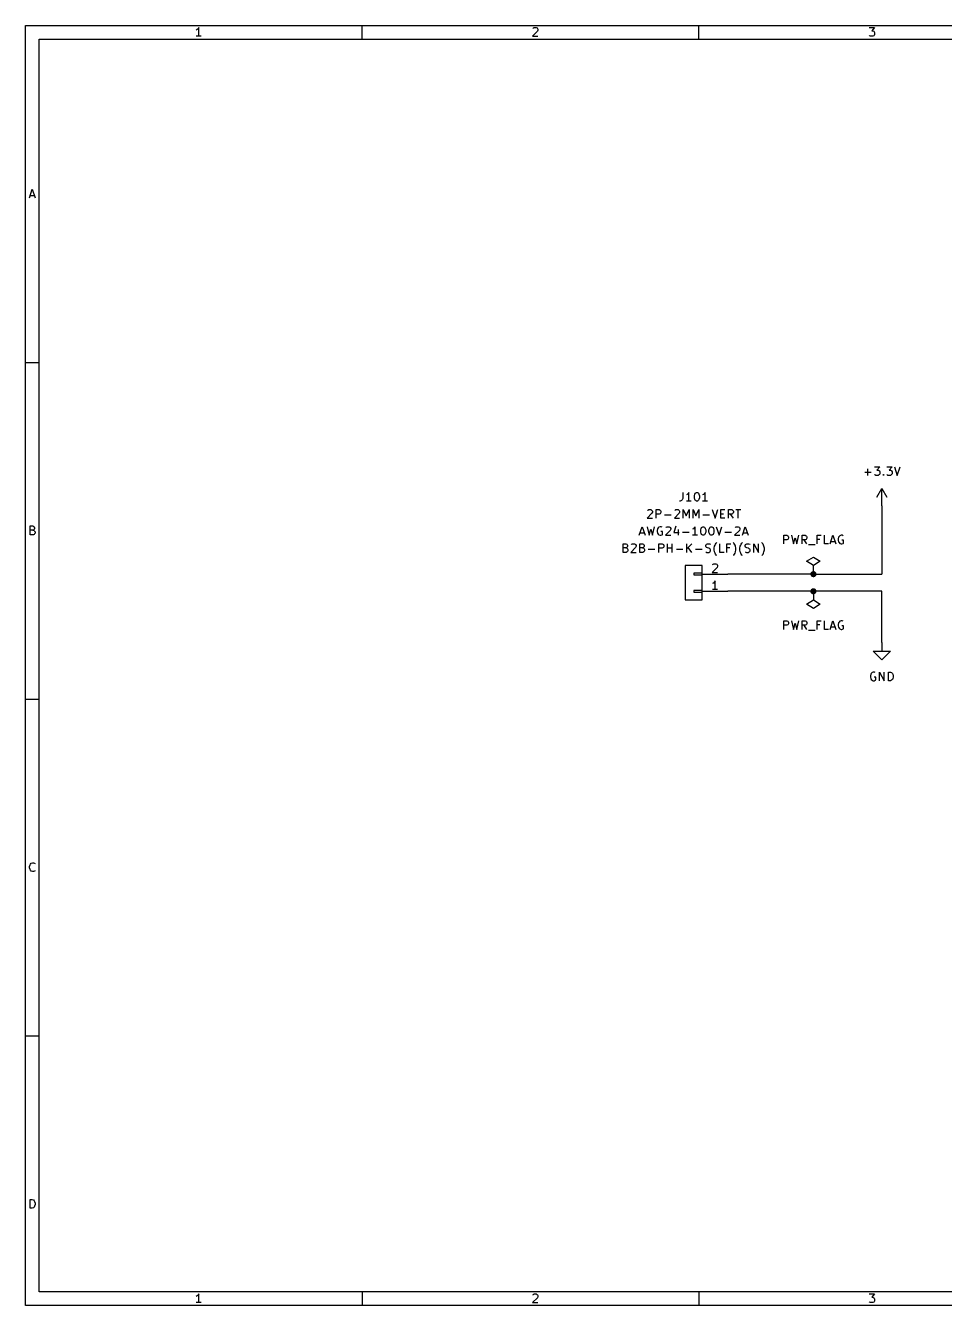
# Model space of a CAD drawing. Extents: x 0.4 to 11.3, y -7.9 to -0.4.
# Drawn here: x 0.39 to 5.77, y -7.87 to -0.39 of the extents above; entities that cross this region are included whole.
import ezdxf

# ---------------------------------------------------------------- set-up
doc = ezdxf.new("R2010")
doc.units = 0
doc.header["$MEASUREMENT"] = 0
for name, color, linetype in [('CYAN2', 4, 'CONTINUOUS'), ('GREEN3', 91, 'CONTINUOUS'), ('LYELLOW', 51, 'CONTINUOUS'), ('MAGENTA2', 6, 'CONTINUOUS'), ('RED2', 1, 'CONTINUOUS'), ('RED3', 11, 'CONTINUOUS')]:
    doc.layers.add(name, color=color, linetype=linetype)

msp = doc.modelspace()

# ---------------------------------------------------------------- linework, layer by layer
at = {"layer": 'CYAN2', "linetype": 'CONTINUOUS'}
for p, q in [((5.319, -3.0228), (5.319, -2.9847)), ((5.3571, -2.9728), (5.3881, -2.9728)), ((5.3881, -2.9728), (5.3714, -2.9919)), ((5.3714, -2.9919), (5.3786, -2.9919)), ((5.3786, -2.9919), (5.3833, -2.9942)), ((5.4286, -2.9728), (5.4595, -2.9728)), ((5.4595, -2.9728), (5.4429, -2.9919)), ((5.4429, -2.9919), (5.45, -2.9919)), ((5.45, -2.9919), (5.4548, -2.9942)), ((5.4738, -2.9728), (5.4905, -3.0228)), ((5.4905, -3.0228), (5.5071, -2.9728)), ((5.3, -3.0038), (5.3381, -3.0038)), ((5.3595, -3.0204), (5.3571, -3.018)), ((5.3643, -3.0228), (5.3595, -3.0204)), ((5.3786, -3.0228), (5.3643, -3.0228)), ((5.3833, -3.0204), (5.3786, -3.0228)), ((5.3833, -2.9942), (5.3857, -2.9966)), ((5.3857, -3.018), (5.3833, -3.0204)), ((5.3857, -2.9966), (5.3881, -3.0014)), ((5.3881, -3.0133), (5.3857, -3.018)), ((5.3881, -3.0014), (5.3881, -3.0133)), ((5.4071, -3.0204), (5.4095, -3.018)), ((5.4095, -3.0228), (5.4071, -3.0204)), ((5.4095, -3.018), (5.4119, -3.0204)), ((5.4095, -3.018), (5.4095, -3.0228)), ((5.4119, -3.0204), (5.4095, -3.0228)), ((5.431, -3.0204), (5.4286, -3.018)), ((5.4357, -3.0228), (5.431, -3.0204)), ((5.45, -3.0228), (5.4357, -3.0228)), ((5.4548, -3.0204), (5.45, -3.0228)), ((5.4548, -2.9942), (5.4571, -2.9966)), ((5.4571, -3.018), (5.4548, -3.0204)), ((5.4571, -2.9966), (5.4595, -3.0014)), ((5.4595, -3.0133), (5.4571, -3.018)), ((5.4595, -3.0014), (5.4595, -3.0133)), ((4.2357, -3.1228), (4.2357, -3.1585)), ((4.2619, -3.1347), (4.2571, -3.1371)), ((4.2667, -3.1299), (4.2619, -3.1347)), ((4.2714, -3.1228), (4.2667, -3.1299)), ((4.2714, -3.1728), (4.2714, -3.1228)), ((4.3048, -3.1419), (4.3071, -3.1323)), ((4.3048, -3.1538), (4.3048, -3.1419)), ((4.3071, -3.1323), (4.3095, -3.1276)), ((4.3095, -3.1276), (4.3119, -3.1252)), ((4.3119, -3.1252), (4.3167, -3.1228)), ((4.3167, -3.1228), (4.3214, -3.1228)), ((4.3214, -3.1228), (4.3262, -3.1252)), ((4.3262, -3.1252), (4.3286, -3.1276)), ((4.3286, -3.1276), (4.3309, -3.1323)), ((4.3309, -3.1323), (4.3333, -3.1419)), ((4.3333, -3.1419), (4.3333, -3.1538)), ((4.3571, -3.1347), (4.3524, -3.1371)), ((4.3619, -3.1299), (4.3571, -3.1347)), ((4.3667, -3.1228), (4.3619, -3.1299)), ((4.3667, -3.1728), (4.3667, -3.1228)), ((4.2214, -3.1728), (4.2167, -3.1728)), ((4.2286, -3.1704), (4.2214, -3.1728)), ((4.2333, -3.1657), (4.2286, -3.1704)), ((4.2357, -3.1585), (4.2333, -3.1657)), ((4.2857, -3.1728), (4.2571, -3.1728)), ((4.3071, -3.1633), (4.3048, -3.1538)), ((4.3095, -3.168), (4.3071, -3.1633)), ((4.3119, -3.1704), (4.3095, -3.168)), ((4.3167, -3.1728), (4.3119, -3.1704)), ((4.3214, -3.1728), (4.3167, -3.1728)), ((4.3262, -3.1704), (4.3214, -3.1728)), ((4.3286, -3.168), (4.3262, -3.1704)), ((4.3309, -3.1633), (4.3286, -3.168)), ((4.3333, -3.1538), (4.3309, -3.1633)), ((4.3809, -3.1728), (4.3524, -3.1728)), ((4.056, -3.2442), (4.0274, -3.2728)), ((4.0274, -3.2728), (4.0583, -3.2728)), ((4.0298, -3.2276), (4.0321, -3.2252)), ((4.0321, -3.2252), (4.0369, -3.2228)), ((4.0369, -3.2228), (4.0488, -3.2228)), ((4.0488, -3.2228), (4.0536, -3.2252)), ((4.0536, -3.2252), (4.056, -3.2276)), ((4.056, -3.2276), (4.0583, -3.2323)), ((4.0583, -3.2371), (4.056, -3.2442)), ((4.0583, -3.2323), (4.0583, -3.2371)), ((4.0798, -3.2728), (4.0798, -3.2228)), ((4.0798, -3.2228), (4.0988, -3.2228)), ((4.0988, -3.249), (4.0798, -3.249)), ((4.0988, -3.2228), (4.1036, -3.2252)), ((4.1036, -3.2466), (4.0988, -3.249)), ((4.1036, -3.2252), (4.106, -3.2276)), ((4.106, -3.2442), (4.1036, -3.2466)), ((4.106, -3.2276), (4.1083, -3.2323)), ((4.1083, -3.2395), (4.106, -3.2442)), ((4.1083, -3.2323), (4.1083, -3.2395)), ((4.1298, -3.2538), (4.1679, -3.2538)), ((4.2155, -3.2442), (4.1869, -3.2728)), ((4.1869, -3.2728), (4.2179, -3.2728)), ((4.1893, -3.2276), (4.1917, -3.2252)), ((4.1917, -3.2252), (4.1964, -3.2228)), ((4.1964, -3.2228), (4.2083, -3.2228)), ((4.2083, -3.2228), (4.2131, -3.2252)), ((4.2131, -3.2252), (4.2155, -3.2276)), ((4.2155, -3.2276), (4.2179, -3.2323)), ((4.2179, -3.2371), (4.2155, -3.2442)), ((4.2179, -3.2323), (4.2179, -3.2371)), ((4.2393, -3.2728), (4.2393, -3.2228)), ((4.2393, -3.2228), (4.256, -3.2585)), ((4.256, -3.2585), (4.2726, -3.2228)), ((4.2726, -3.2228), (4.2726, -3.2728)), ((4.2964, -3.2728), (4.2964, -3.2228)), ((4.2964, -3.2228), (4.3131, -3.2585)), ((4.3131, -3.2585), (4.3298, -3.2228)), ((4.3298, -3.2228), (4.3298, -3.2728)), ((4.3536, -3.2538), (4.3917, -3.2538)), ((4.4083, -3.2228), (4.425, -3.2728)), ((4.425, -3.2728), (4.4417, -3.2228)), ((4.4583, -3.2728), (4.4583, -3.2228)), ((4.4583, -3.2228), (4.4821, -3.2228)), ((4.4583, -3.2466), (4.475, -3.2466)), ((4.4821, -3.2728), (4.4583, -3.2728)), ((4.5036, -3.2728), (4.5036, -3.2228)), ((4.5036, -3.2228), (4.5226, -3.2228)), ((4.5226, -3.249), (4.5036, -3.249)), ((4.5321, -3.2728), (4.5155, -3.249)), ((4.5226, -3.2228), (4.5274, -3.2252)), ((4.5274, -3.2466), (4.5226, -3.249)), ((4.5274, -3.2252), (4.5298, -3.2276)), ((4.5298, -3.2442), (4.5274, -3.2466)), ((4.5298, -3.2276), (4.5321, -3.2323)), ((4.5321, -3.2395), (4.5298, -3.2442)), ((4.5321, -3.2323), (4.5321, -3.2395)), ((4.5464, -3.2228), (4.575, -3.2228)), ((4.5607, -3.2728), (4.5607, -3.2228)), ((4.8262, -3.4228), (4.8262, -3.3728)), ((4.8262, -3.3728), (4.8452, -3.3728)), ((4.8452, -3.399), (4.8262, -3.399)), ((4.8452, -3.3728), (4.85, -3.3752)), ((4.85, -3.3966), (4.8452, -3.399)), ((4.85, -3.3752), (4.8524, -3.3776)), ((4.8524, -3.3942), (4.85, -3.3966)), ((4.8524, -3.3776), (4.8548, -3.3823)), ((4.8548, -3.3895), (4.8524, -3.3942)), ((4.8548, -3.3823), (4.8548, -3.3895)), ((4.8714, -3.3728), (4.8833, -3.4228)), ((4.8833, -3.4228), (4.8929, -3.3871)), ((4.8929, -3.3871), (4.9024, -3.4228)), ((4.9024, -3.4228), (4.9143, -3.3728)), ((4.9333, -3.4228), (4.9333, -3.3728)), ((4.9333, -3.3728), (4.9524, -3.3728)), ((4.9524, -3.399), (4.9333, -3.399)), ((4.9619, -3.4228), (4.9452, -3.399)), ((4.9524, -3.3728), (4.9571, -3.3752)), ((4.9571, -3.3966), (4.9524, -3.399)), ((4.9571, -3.3752), (4.9595, -3.3776)), ((4.9595, -3.3942), (4.9571, -3.3966)), ((4.9595, -3.3776), (4.9619, -3.3823)), ((4.9619, -3.3895), (4.9595, -3.3942)), ((4.9619, -3.3823), (4.9619, -3.3895)), ((4.9714, -3.4276), (5.0095, -3.4276)), ((5.0214, -3.4228), (5.0214, -3.3728)), ((5.0214, -3.3728), (5.0452, -3.3728)), ((5.0381, -3.3966), (5.0214, -3.3966)), ((5.0643, -3.4228), (5.0643, -3.3728)), ((5.0881, -3.4228), (5.0643, -3.4228)), ((5.0976, -3.4228), (5.1143, -3.3728)), ((5.1024, -3.4085), (5.1262, -3.4085)), ((5.1143, -3.3728), (5.131, -3.4228)), ((5.1476, -3.3847), (5.1452, -3.3942)), ((5.1452, -3.3942), (5.1452, -3.4014)), ((5.1452, -3.4014), (5.1476, -3.4109)), ((5.15, -3.3799), (5.1476, -3.3847)), ((5.1476, -3.4109), (5.15, -3.4157)), ((5.1548, -3.3752), (5.15, -3.3799)), ((5.15, -3.4157), (5.1548, -3.4204)), ((5.1619, -3.3728), (5.1548, -3.3752)), ((5.1548, -3.4204), (5.1619, -3.4228)), ((5.169, -3.3728), (5.1619, -3.3728)), ((5.1619, -3.4228), (5.1667, -3.4228)), ((5.1762, -3.4014), (5.1667, -3.4014)), ((5.1667, -3.4228), (5.1738, -3.4204)), ((5.1738, -3.3752), (5.169, -3.3728)), ((5.1738, -3.4204), (5.1762, -3.418)), ((5.1762, -3.418), (5.1762, -3.4014)), ((4.8262, -3.9228), (4.8262, -3.8728)), ((4.8262, -3.8728), (4.8452, -3.8728)), ((4.8452, -3.8728), (4.85, -3.8752)), ((4.85, -3.8752), (4.8524, -3.8776)), ((4.8524, -3.8776), (4.8548, -3.8823)), ((4.8548, -3.8895), (4.8524, -3.8942)), ((4.8548, -3.8823), (4.8548, -3.8895)), ((4.8714, -3.8728), (4.8833, -3.9228)), ((4.8833, -3.9228), (4.8929, -3.8871)), ((4.8929, -3.8871), (4.9024, -3.9228)), ((4.9024, -3.9228), (4.9143, -3.8728)), ((4.9333, -3.9228), (4.9333, -3.8728)), ((4.9333, -3.8728), (4.9524, -3.8728)), ((4.9524, -3.8728), (4.9571, -3.8752)), ((4.9571, -3.8752), (4.9595, -3.8776)), ((4.9595, -3.8776), (4.9619, -3.8823)), ((4.9619, -3.8895), (4.9595, -3.8942)), ((4.9619, -3.8823), (4.9619, -3.8895)), ((5.0214, -3.9228), (5.0214, -3.8728)), ((5.0214, -3.8728), (5.0452, -3.8728)), ((5.0643, -3.9228), (5.0643, -3.8728)), ((5.0976, -3.9228), (5.1143, -3.8728)), ((5.1143, -3.8728), (5.1309, -3.9228)), ((5.1476, -3.8847), (5.1452, -3.8942)), ((5.15, -3.8799), (5.1476, -3.8847)), ((5.1548, -3.8752), (5.15, -3.8799)), ((5.1619, -3.8728), (5.1548, -3.8752)), ((5.169, -3.8728), (5.1619, -3.8728)), ((5.1738, -3.8752), (5.169, -3.8728)), ((4.8452, -3.899), (4.8262, -3.899)), ((4.85, -3.8966), (4.8452, -3.899)), ((4.8524, -3.8942), (4.85, -3.8966)), ((4.9524, -3.899), (4.9333, -3.899)), ((4.9619, -3.9228), (4.9452, -3.899)), ((4.9571, -3.8966), (4.9524, -3.899)), ((4.9595, -3.8942), (4.9571, -3.8966)), ((4.9714, -3.9276), (5.0095, -3.9276)), ((5.0381, -3.8966), (5.0214, -3.8966)), ((5.0881, -3.9228), (5.0643, -3.9228)), ((5.1024, -3.9085), (5.1262, -3.9085)), ((5.1452, -3.8942), (5.1452, -3.9014)), ((5.1452, -3.9014), (5.1476, -3.9109)), ((5.1476, -3.9109), (5.15, -3.9157)), ((5.15, -3.9157), (5.1548, -3.9204)), ((5.1548, -3.9204), (5.1619, -3.9228)), ((5.1619, -3.9228), (5.1667, -3.9228)), ((5.1762, -3.9014), (5.1667, -3.9014)), ((5.1667, -3.9228), (5.1738, -3.9204)), ((5.1738, -3.9204), (5.1762, -3.918)), ((5.1762, -3.918), (5.1762, -3.9014)), ((5.3357, -4.1847), (5.3333, -4.1942)), ((5.3381, -4.1799), (5.3357, -4.1847)), ((5.3429, -4.1752), (5.3381, -4.1799)), ((5.35, -4.1728), (5.3429, -4.1752)), ((5.3571, -4.1728), (5.35, -4.1728)), ((5.3619, -4.1752), (5.3571, -4.1728)), ((5.3857, -4.2228), (5.3857, -4.1728)), ((5.3857, -4.1728), (5.4143, -4.2228)), ((5.4143, -4.2228), (5.4143, -4.1728)), ((5.4381, -4.2228), (5.4381, -4.1728)), ((5.4381, -4.1728), (5.45, -4.1728)), ((5.45, -4.1728), (5.4571, -4.1752)), ((5.4571, -4.1752), (5.4619, -4.1799)), ((5.4619, -4.1799), (5.4643, -4.1847)), ((5.4643, -4.1847), (5.4667, -4.1942)), ((5.3333, -4.1942), (5.3333, -4.2014)), ((5.3333, -4.2014), (5.3357, -4.2109)), ((5.3357, -4.2109), (5.3381, -4.2157)), ((5.3381, -4.2157), (5.3429, -4.2204)), ((5.3429, -4.2204), (5.35, -4.2228)), ((5.35, -4.2228), (5.3548, -4.2228)), ((5.3643, -4.2014), (5.3548, -4.2014)), ((5.3548, -4.2228), (5.3619, -4.2204)), ((5.3619, -4.2204), (5.3643, -4.218)), ((5.3643, -4.218), (5.3643, -4.2014)), ((5.45, -4.2228), (5.4381, -4.2228)), ((5.4571, -4.2204), (5.45, -4.2228)), ((5.4619, -4.2157), (5.4571, -4.2204)), ((5.4643, -4.2109), (5.4619, -4.2157)), ((5.4667, -4.2014), (5.4643, -4.2109)), ((5.4667, -4.1942), (5.4667, -4.2014))]:
    msp.add_line(p, q, dxfattribs=at)
at = {"layer": 'GREEN3', "linetype": 'CONTINUOUS'}
for p, q in [((5.4, -3.2), (5.4, -3.6)), ((5, -3.6), (4.5, -3.6)), ((5, -3.6), (5.4, -3.6)), ((5, -3.7), (4.5, -3.7)), ((5.4, -3.7), (5, -3.7)), ((5.4, -4), (5.4, -3.7))]:
    msp.add_line(p, q, dxfattribs=at)
at = {"layer": 'GREEN3', "const_width": 0.018}
for points in [[(4.991, -3.6, 1), (5.009, -3.6, 1)], [(4.991, -3.7, 1), (5.009, -3.7, 1)]]:
    msp.add_lwpolyline(points, format="xyb", close=True, dxfattribs=at)
at = {"layer": 'LYELLOW', "linetype": 'CONTINUOUS'}
for p, q in [((4.35, -3.55), (4.25, -3.55)), ((4.25, -3.55), (4.25, -3.75)), ((4.35, -3.75), (4.35, -3.55)), ((4.25, -3.75), (4.35, -3.75))]:
    msp.add_line(p, q, dxfattribs=at)
at = {"layer": 'MAGENTA2', "linetype": 'CONTINUOUS'}
for p, q in [((3.9821, -3.3728), (3.9988, -3.3228)), ((3.9869, -3.3585), (4.0107, -3.3585)), ((3.9988, -3.3228), (4.0155, -3.3728)), ((4.0274, -3.3228), (4.0393, -3.3728)), ((4.0393, -3.3728), (4.0488, -3.3371)), ((4.0488, -3.3371), (4.0583, -3.3728)), ((4.0583, -3.3728), (4.0702, -3.3228)), ((4.0893, -3.3347), (4.0869, -3.3442)), ((4.0869, -3.3442), (4.0869, -3.3514)), ((4.0869, -3.3514), (4.0893, -3.3609)), ((4.0917, -3.3299), (4.0893, -3.3347)), ((4.0893, -3.3609), (4.0917, -3.3657)), ((4.0964, -3.3252), (4.0917, -3.3299)), ((4.0917, -3.3657), (4.0964, -3.3704)), ((4.1036, -3.3228), (4.0964, -3.3252)), ((4.1107, -3.3228), (4.1036, -3.3228)), ((4.1179, -3.3514), (4.1083, -3.3514)), ((4.1155, -3.3252), (4.1107, -3.3228)), ((4.1179, -3.368), (4.1179, -3.3514)), ((4.1631, -3.3442), (4.1345, -3.3728)), ((4.1369, -3.3276), (4.1393, -3.3252)), ((4.1393, -3.3252), (4.144, -3.3228)), ((4.144, -3.3228), (4.156, -3.3228)), ((4.156, -3.3228), (4.1607, -3.3252)), ((4.1607, -3.3252), (4.1631, -3.3276)), ((4.1631, -3.3276), (4.1655, -3.3323)), ((4.1655, -3.3371), (4.1631, -3.3442)), ((4.1655, -3.3323), (4.1655, -3.3371)), ((4.1964, -3.3204), (4.1845, -3.3561)), ((4.1845, -3.3561), (4.2155, -3.3561)), ((4.2083, -3.3395), (4.2083, -3.3728)), ((4.2345, -3.3538), (4.2726, -3.3538)), ((4.2988, -3.3347), (4.294, -3.3371)), ((4.3036, -3.3299), (4.2988, -3.3347)), ((4.3083, -3.3228), (4.3036, -3.3299)), ((4.3083, -3.3728), (4.3083, -3.3228)), ((4.3417, -3.3419), (4.344, -3.3323)), ((4.3417, -3.3538), (4.3417, -3.3419)), ((4.344, -3.3633), (4.3417, -3.3538)), ((4.344, -3.3323), (4.3464, -3.3276)), ((4.3464, -3.368), (4.344, -3.3633)), ((4.3464, -3.3276), (4.3488, -3.3252)), ((4.3488, -3.3252), (4.3536, -3.3228)), ((4.3536, -3.3228), (4.3583, -3.3228)), ((4.3583, -3.3228), (4.3631, -3.3252)), ((4.3631, -3.3252), (4.3655, -3.3276)), ((4.3655, -3.3276), (4.3679, -3.3323)), ((4.3679, -3.3633), (4.3655, -3.368)), ((4.3679, -3.3323), (4.3702, -3.3419)), ((4.3702, -3.3538), (4.3679, -3.3633)), ((4.3702, -3.3419), (4.3702, -3.3538)), ((4.3893, -3.3419), (4.3917, -3.3323)), ((4.3893, -3.3538), (4.3893, -3.3419)), ((4.3917, -3.3633), (4.3893, -3.3538)), ((4.3917, -3.3323), (4.394, -3.3276)), ((4.394, -3.368), (4.3917, -3.3633)), ((4.394, -3.3276), (4.3964, -3.3252)), ((4.3964, -3.3252), (4.4012, -3.3228)), ((4.4012, -3.3228), (4.4059, -3.3228)), ((4.4059, -3.3228), (4.4107, -3.3252)), ((4.4107, -3.3252), (4.4131, -3.3276)), ((4.4131, -3.3276), (4.4155, -3.3323)), ((4.4155, -3.3633), (4.4131, -3.368)), ((4.4155, -3.3323), (4.4179, -3.3419)), ((4.4179, -3.3538), (4.4155, -3.3633)), ((4.4179, -3.3419), (4.4179, -3.3538)), ((4.4321, -3.3228), (4.4488, -3.3728)), ((4.4488, -3.3728), (4.4655, -3.3228)), ((4.4821, -3.3538), (4.5202, -3.3538)), ((4.5679, -3.3442), (4.5393, -3.3728)), ((4.5417, -3.3276), (4.544, -3.3252)), ((4.544, -3.3252), (4.5488, -3.3228)), ((4.5488, -3.3228), (4.5607, -3.3228)), ((4.5607, -3.3228), (4.5655, -3.3252)), ((4.5655, -3.3252), (4.5679, -3.3276)), ((4.5679, -3.3276), (4.5702, -3.3323)), ((4.5702, -3.3371), (4.5679, -3.3442)), ((4.5702, -3.3323), (4.5702, -3.3371)), ((4.5845, -3.3728), (4.6012, -3.3228)), ((4.5893, -3.3585), (4.6131, -3.3585)), ((4.6012, -3.3228), (4.6179, -3.3728)), ((3.8869, -3.4728), (3.8869, -3.4228)), ((3.8869, -3.4228), (3.9036, -3.4228)), ((3.9036, -3.4228), (3.9083, -3.4252)), ((3.9083, -3.4252), (3.9107, -3.4276)), ((3.9107, -3.4276), (3.9131, -3.4323)), ((3.9131, -3.4371), (3.9107, -3.4419)), ((3.9131, -3.4323), (3.9131, -3.4371)), ((3.9345, -3.4276), (3.9369, -3.4252)), ((3.9369, -3.4252), (3.9417, -3.4228)), ((3.9417, -3.4228), (3.9536, -3.4228)), ((3.9536, -3.4228), (3.9583, -3.4252)), ((3.9583, -3.4252), (3.9607, -3.4276)), ((3.9607, -3.4276), (3.9631, -3.4323)), ((3.9631, -3.4371), (3.9607, -3.4442)), ((3.9631, -3.4323), (3.9631, -3.4371)), ((3.9845, -3.4728), (3.9845, -3.4228)), ((3.9845, -3.4228), (4.0012, -3.4228)), ((4.0012, -3.4228), (4.0059, -3.4252)), ((4.0059, -3.4252), (4.0083, -3.4276)), ((4.0083, -3.4276), (4.0107, -3.4323)), ((4.0107, -3.4371), (4.0083, -3.4419)), ((4.0107, -3.4323), (4.0107, -3.4371)), ((4.0964, -3.3704), (4.1036, -3.3728)), ((4.0964, -3.4728), (4.0964, -3.4228)), ((4.0964, -3.4228), (4.1155, -3.4228)), ((4.1036, -3.3728), (4.1083, -3.3728)), ((4.1083, -3.3728), (4.1155, -3.3704)), ((4.1155, -3.3704), (4.1179, -3.368)), ((4.1155, -3.4228), (4.1202, -3.4252)), ((4.1202, -3.4252), (4.1226, -3.4276)), ((4.1226, -3.4276), (4.125, -3.4323)), ((4.125, -3.4395), (4.1226, -3.4442)), ((4.125, -3.4323), (4.125, -3.4395)), ((4.1345, -3.3728), (4.1655, -3.3728)), ((4.1464, -3.4728), (4.1464, -3.4228)), ((4.175, -3.4728), (4.175, -3.4228)), ((4.2607, -3.4728), (4.2607, -3.4228)), ((4.2893, -3.4228), (4.2607, -3.4514)), ((4.3226, -3.3728), (4.294, -3.3728)), ((4.3488, -3.3704), (4.3464, -3.368)), ((4.3536, -3.3728), (4.3488, -3.3704)), ((4.3583, -3.3728), (4.3536, -3.3728)), ((4.3631, -3.3704), (4.3583, -3.3728)), ((4.3655, -3.368), (4.3631, -3.3704)), ((4.3702, -3.4323), (4.3726, -3.4276)), ((4.3702, -3.4371), (4.3702, -3.4323)), ((4.3726, -3.4419), (4.3702, -3.4371)), ((4.3726, -3.4276), (4.375, -3.4252)), ((4.375, -3.4252), (4.3798, -3.4228)), ((4.3798, -3.4228), (4.3917, -3.4228)), ((4.3917, -3.4228), (4.3988, -3.4252)), ((4.3964, -3.3704), (4.394, -3.368)), ((4.4012, -3.3728), (4.3964, -3.3704)), ((4.4059, -3.3728), (4.4012, -3.3728)), ((4.4107, -3.3704), (4.4059, -3.3728)), ((4.4131, -3.368), (4.4107, -3.3704)), ((4.4202, -3.449), (4.4226, -3.4371)), ((4.4226, -3.4371), (4.425, -3.4299)), ((4.425, -3.4299), (4.4274, -3.4252)), ((4.4274, -3.4252), (4.4321, -3.418)), ((4.4321, -3.418), (4.4345, -3.4157)), ((4.4536, -3.4728), (4.4536, -3.4228)), ((4.494, -3.4728), (4.494, -3.4228)), ((4.494, -3.4228), (4.5179, -3.4228)), ((4.5345, -3.418), (4.5321, -3.4157)), ((4.5393, -3.4252), (4.5345, -3.418)), ((4.5393, -3.3728), (4.5702, -3.3728)), ((4.5417, -3.4299), (4.5393, -3.4252)), ((4.544, -3.4371), (4.5417, -3.4299)), ((4.5464, -3.449), (4.544, -3.4371)), ((4.5702, -3.449), (4.5726, -3.4371)), ((4.5726, -3.4371), (4.575, -3.4299)), ((4.575, -3.4299), (4.5774, -3.4252)), ((4.5774, -3.4252), (4.5821, -3.418)), ((4.5821, -3.418), (4.5845, -3.4157)), ((4.6012, -3.4323), (4.6036, -3.4276)), ((4.6012, -3.4371), (4.6012, -3.4323)), ((4.6036, -3.4419), (4.6012, -3.4371)), ((4.6036, -3.4276), (4.606, -3.4252)), ((4.606, -3.4252), (4.6107, -3.4228)), ((4.6107, -3.4228), (4.6226, -3.4228)), ((4.6226, -3.4228), (4.6298, -3.4252)), ((4.6512, -3.4728), (4.6512, -3.4228)), ((4.6512, -3.4228), (4.6798, -3.4728)), ((4.6798, -3.4728), (4.6798, -3.4228)), ((4.7012, -3.418), (4.6988, -3.4157)), ((4.706, -3.4252), (4.7012, -3.418)), ((4.7083, -3.4299), (4.706, -3.4252)), ((4.7107, -3.4371), (4.7083, -3.4299)), ((4.7131, -3.449), (4.7107, -3.4371)), ((3.9036, -3.4466), (3.8869, -3.4466)), ((3.9059, -3.4728), (3.8869, -3.4728)), ((3.9083, -3.4442), (3.9036, -3.4466)), ((3.9036, -3.4466), (3.9107, -3.449)), ((3.9107, -3.4704), (3.9059, -3.4728)), ((3.9107, -3.4419), (3.9083, -3.4442)), ((3.9107, -3.449), (3.9131, -3.4514)), ((3.9131, -3.468), (3.9107, -3.4704)), ((3.9131, -3.4514), (3.9155, -3.4561)), ((3.9155, -3.4633), (3.9131, -3.468)), ((3.9155, -3.4561), (3.9155, -3.4633)), ((3.9607, -3.4442), (3.9321, -3.4728)), ((3.9321, -3.4728), (3.9631, -3.4728)), ((4.0012, -3.4466), (3.9845, -3.4466)), ((4.0036, -3.4728), (3.9845, -3.4728)), ((4.0059, -3.4442), (4.0012, -3.4466)), ((4.0012, -3.4466), (4.0083, -3.449)), ((4.0083, -3.4704), (4.0036, -3.4728)), ((4.0083, -3.4419), (4.0059, -3.4442)), ((4.0083, -3.449), (4.0107, -3.4514)), ((4.0107, -3.468), (4.0083, -3.4704)), ((4.0107, -3.4514), (4.0131, -3.4561)), ((4.0131, -3.4633), (4.0107, -3.468)), ((4.0131, -3.4561), (4.0131, -3.4633)), ((4.0345, -3.4538), (4.0726, -3.4538)), ((4.1155, -3.449), (4.0964, -3.449)), ((4.1202, -3.4466), (4.1155, -3.449)), ((4.1226, -3.4442), (4.1202, -3.4466)), ((4.1464, -3.4466), (4.175, -3.4466)), ((4.1988, -3.4538), (4.2369, -3.4538)), ((4.2893, -3.4728), (4.2679, -3.4442)), ((4.3107, -3.4538), (4.3488, -3.4538)), ((4.3702, -3.4704), (4.3774, -3.4728)), ((4.375, -3.4442), (4.3726, -3.4419)), ((4.3798, -3.4466), (4.375, -3.4442)), ((4.3774, -3.4728), (4.3893, -3.4728)), ((4.3893, -3.449), (4.3798, -3.4466)), ((4.394, -3.4514), (4.3893, -3.449)), ((4.3893, -3.4728), (4.394, -3.4704)), ((4.3964, -3.4538), (4.394, -3.4514)), ((4.394, -3.4704), (4.3964, -3.468)), ((4.3988, -3.4585), (4.3964, -3.4538)), ((4.3964, -3.468), (4.3988, -3.4633)), ((4.3988, -3.4633), (4.3988, -3.4585)), ((4.4202, -3.4585), (4.4202, -3.449)), ((4.4226, -3.4704), (4.4202, -3.4585)), ((4.425, -3.4776), (4.4226, -3.4704)), ((4.4274, -3.4823), (4.425, -3.4776)), ((4.4321, -3.4895), (4.4274, -3.4823)), ((4.4345, -3.4919), (4.4321, -3.4895)), ((4.4774, -3.4728), (4.4536, -3.4728)), ((4.5107, -3.4466), (4.494, -3.4466)), ((4.5321, -3.4919), (4.5345, -3.4895)), ((4.5345, -3.4895), (4.5393, -3.4823)), ((4.5393, -3.4823), (4.5417, -3.4776)), ((4.5417, -3.4776), (4.544, -3.4704)), ((4.544, -3.4704), (4.5464, -3.4585)), ((4.5464, -3.4585), (4.5464, -3.449)), ((4.5702, -3.4585), (4.5702, -3.449)), ((4.5726, -3.4704), (4.5702, -3.4585)), ((4.575, -3.4776), (4.5726, -3.4704)), ((4.5774, -3.4823), (4.575, -3.4776)), ((4.5821, -3.4895), (4.5774, -3.4823)), ((4.5845, -3.4919), (4.5821, -3.4895)), ((4.6012, -3.4704), (4.6083, -3.4728)), ((4.606, -3.4442), (4.6036, -3.4419)), ((4.6107, -3.4466), (4.606, -3.4442)), ((4.6083, -3.4728), (4.6202, -3.4728)), ((4.6202, -3.449), (4.6107, -3.4466)), ((4.625, -3.4514), (4.6202, -3.449)), ((4.6202, -3.4728), (4.625, -3.4704)), ((4.6274, -3.4538), (4.625, -3.4514)), ((4.625, -3.4704), (4.6274, -3.468)), ((4.6298, -3.4585), (4.6274, -3.4538)), ((4.6274, -3.468), (4.6298, -3.4633)), ((4.6298, -3.4633), (4.6298, -3.4585)), ((4.6988, -3.4919), (4.7012, -3.4895)), ((4.7012, -3.4895), (4.706, -3.4823)), ((4.706, -3.4823), (4.7083, -3.4776)), ((4.7083, -3.4776), (4.7107, -3.4704)), ((4.7107, -3.4704), (4.7131, -3.4585)), ((4.7131, -3.4585), (4.7131, -3.449))]:
    msp.add_line(p, q, dxfattribs=at)
at = {"layer": 'RED2', "linetype": 'CONTINUOUS'}
for p, q in [((0.3937, -0.3937), (11.2993, -0.3937)), ((0.3937, -7.8743), (0.3937, -0.3937)), ((1.3965, -0.4174), (1.3916, -0.4199)), ((1.4013, -0.4126), (1.3965, -0.4174)), ((1.4062, -0.4053), (1.4013, -0.4126)), ((1.4062, -0.4564), (1.4062, -0.4053)), ((2.3622, -0.4724), (2.3622, -0.3937)), ((3.3869, -0.4272), (3.3576, -0.4564)), ((3.3601, -0.4101), (3.3625, -0.4077)), ((3.3625, -0.4077), (3.3674, -0.4053)), ((3.3674, -0.4053), (3.3796, -0.4053)), ((3.3796, -0.4053), (3.3845, -0.4077)), ((3.3845, -0.4077), (3.3869, -0.4101)), ((3.3869, -0.4101), (3.3893, -0.415)), ((3.3893, -0.4199), (3.3869, -0.4272)), ((3.3893, -0.415), (3.3893, -0.4199)), ((4.3307, -0.4724), (4.3307, -0.3937)), ((5.3262, -0.4053), (5.3578, -0.4053)), ((5.3578, -0.4053), (5.3408, -0.4248)), ((5.3408, -0.4248), (5.3481, -0.4248)), ((5.3481, -0.4248), (5.353, -0.4272)), ((5.353, -0.4272), (5.3554, -0.4296)), ((5.3554, -0.4296), (5.3578, -0.4345)), ((5.3578, -0.4467), (5.3554, -0.4516)), ((5.3578, -0.4345), (5.3578, -0.4467)), ((0.4724, -0.4724), (11.2206, -0.4724)), ((0.4724, -7.7956), (0.4724, -0.4724)), ((1.4208, -0.4564), (1.3916, -0.4564)), ((3.3576, -0.4564), (3.3893, -0.4564)), ((5.3286, -0.454), (5.3262, -0.4516)), ((5.3335, -0.4564), (5.3286, -0.454)), ((5.3481, -0.4564), (5.3335, -0.4564)), ((5.353, -0.454), (5.3481, -0.4564)), ((5.3554, -0.4516), (5.353, -0.454)), ((0.416, -1.4013), (0.4331, -1.3501)), ((0.4209, -1.3867), (0.4453, -1.3867)), ((0.4331, -1.3501), (0.4501, -1.4013)), ((0.3937, -2.3622), (0.4724, -2.3622)), ((5.37, -3.15), (5.4, -3.1)), ((5.4, -3.2), (5.4, -3.1)), ((5.4, -3.1), (5.43, -3.15)), ((0.4197, -3.3698), (0.4197, -3.3186)), ((0.4197, -3.3186), (0.4367, -3.3186)), ((0.4367, -3.343), (0.4197, -3.343)), ((0.4367, -3.3186), (0.4416, -3.3211)), ((0.4416, -3.3406), (0.4367, -3.343)), ((0.4367, -3.343), (0.444, -3.3455)), ((0.4416, -3.3211), (0.444, -3.3235)), ((0.444, -3.3381), (0.4416, -3.3406)), ((0.444, -3.3235), (0.4465, -3.3284)), ((0.4465, -3.3333), (0.444, -3.3381)), ((0.444, -3.3455), (0.4465, -3.3479)), ((0.4465, -3.365), (0.444, -3.3674)), ((0.4465, -3.3284), (0.4465, -3.3333)), ((0.4465, -3.3479), (0.4489, -3.3528)), ((0.4489, -3.3601), (0.4465, -3.365)), ((0.4489, -3.3528), (0.4489, -3.3601)), ((0.4392, -3.3698), (0.4197, -3.3698)), ((0.444, -3.3674), (0.4392, -3.3698)), ((4.96, -3.525), (5, -3.5)), ((5, -3.5), (5.04, -3.525)), ((4.35, -3.55), (4.25, -3.55)), ((4.25, -3.55), (4.25, -3.75)), ((4.35, -3.75), (4.35, -3.55)), ((5, -3.55), (4.96, -3.525)), ((5.04, -3.525), (5, -3.55)), ((5, -3.6), (5, -3.55)), ((4.35, -3.595), (4.3, -3.595)), ((4.3, -3.595), (4.3, -3.605)), ((4.3, -3.605), (4.35, -3.605)), ((4.35, -3.605), (4.35, -3.595)), ((4.35, -3.6), (4.5, -3.6)), ((4.35, -3.695), (4.3, -3.695)), ((4.3, -3.695), (4.3, -3.705)), ((4.3, -3.705), (4.35, -3.705)), ((4.35, -3.705), (4.35, -3.695)), ((4.35, -3.7), (4.5, -3.7)), ((5, -3.7), (5, -3.75)), ((4.25, -3.75), (4.35, -3.75)), ((4.96, -3.775), (5, -3.75)), ((5, -3.8), (4.96, -3.775)), ((5, -3.75), (5.04, -3.775)), ((5.04, -3.775), (5, -3.8)), ((5.4, -4), (5.4, -4.05)), ((5.4, -4.1), (5.35, -4.05)), ((5.35, -4.05), (5.4, -4.05)), ((5.4, -4.05), (5.45, -4.05)), ((5.45, -4.05), (5.4, -4.1)), ((0.3937, -4.3307), (0.4724, -4.3307)), ((0.4172, -5.3091), (0.4197, -5.2993)), ((0.4172, -5.3164), (0.4172, -5.3091)), ((0.4197, -5.2993), (0.4221, -5.2945)), ((0.4221, -5.2945), (0.427, -5.2896)), ((0.427, -5.2896), (0.4343, -5.2872)), ((0.4343, -5.2872), (0.4392, -5.2872)), ((0.4392, -5.2872), (0.4465, -5.2896)), ((0.4465, -5.2896), (0.4489, -5.292)), ((0.4197, -5.3261), (0.4172, -5.3164)), ((0.4221, -5.331), (0.4197, -5.3261)), ((0.427, -5.3359), (0.4221, -5.331)), ((0.4343, -5.3383), (0.427, -5.3359)), ((0.4392, -5.3383), (0.4343, -5.3383)), ((0.4465, -5.3359), (0.4392, -5.3383)), ((0.4489, -5.3335), (0.4465, -5.3359)), ((0.3937, -6.2992), (0.4724, -6.2992)), ((0.4197, -7.3068), (0.4197, -7.2557)), ((0.4197, -7.2557), (0.4319, -7.2557)), ((0.4319, -7.2557), (0.4392, -7.2581)), ((0.4319, -7.3068), (0.4197, -7.3068)), ((0.4392, -7.3044), (0.4319, -7.3068)), ((0.4392, -7.2581), (0.444, -7.263)), ((0.444, -7.2995), (0.4392, -7.3044)), ((0.444, -7.263), (0.4465, -7.2678)), ((0.4465, -7.2946), (0.444, -7.2995)), ((0.4465, -7.2678), (0.4489, -7.2776)), ((0.4489, -7.2849), (0.4465, -7.2946)), ((0.4489, -7.2776), (0.4489, -7.2849)), ((11.2206, -7.7956), (0.4724, -7.7956)), ((1.3965, -7.8193), (1.3916, -7.8217)), ((1.4013, -7.8144), (1.3965, -7.8193)), ((1.4062, -7.8071), (1.4013, -7.8144)), ((1.4062, -7.8583), (1.4062, -7.8071)), ((2.3622, -7.7956), (2.3622, -7.8743)), ((3.3869, -7.8291), (3.3576, -7.8583)), ((3.3601, -7.812), (3.3625, -7.8096)), ((3.3625, -7.8096), (3.3674, -7.8071)), ((3.3674, -7.8071), (3.3796, -7.8071)), ((3.3796, -7.8071), (3.3845, -7.8096)), ((3.3845, -7.8096), (3.3869, -7.812)), ((3.3869, -7.812), (3.3893, -7.8169)), ((3.3893, -7.8217), (3.3869, -7.8291)), ((3.3893, -7.8169), (3.3893, -7.8217)), ((4.3307, -7.7956), (4.3307, -7.8743)), ((5.3262, -7.8071), (5.3578, -7.8071)), ((5.3286, -7.8559), (5.3262, -7.8534)), ((5.3578, -7.8071), (5.3408, -7.8266)), ((5.3408, -7.8266), (5.3481, -7.8266)), ((5.3481, -7.8266), (5.353, -7.8291)), ((5.353, -7.8291), (5.3554, -7.8315)), ((5.3554, -7.8534), (5.353, -7.8559)), ((5.3554, -7.8315), (5.3578, -7.8364)), ((5.3578, -7.8486), (5.3554, -7.8534)), ((5.3578, -7.8364), (5.3578, -7.8486)), ((11.2993, -7.8743), (0.3937, -7.8743)), ((1.4208, -7.8583), (1.3916, -7.8583)), ((3.3576, -7.8583), (3.3893, -7.8583)), ((5.3335, -7.8583), (5.3286, -7.8559)), ((5.3481, -7.8583), (5.3335, -7.8583)), ((5.353, -7.8559), (5.3481, -7.8583))]:
    msp.add_line(p, q, dxfattribs=at)
at = {"layer": 'RED3', "linetype": 'CONTINUOUS'}
for p, q in [((4.4369, -3.5613), (4.4083, -3.5899)), ((4.4083, -3.5899), (4.4393, -3.5899)), ((4.4107, -3.5446), (4.4131, -3.5423)), ((4.4131, -3.5423), (4.4179, -3.5399)), ((4.4179, -3.5399), (4.4298, -3.5399)), ((4.4298, -3.5399), (4.4345, -3.5423)), ((4.4345, -3.5423), (4.4369, -3.5446)), ((4.4369, -3.5446), (4.4393, -3.5494)), ((4.4393, -3.5542), (4.4369, -3.5613)), ((4.4393, -3.5494), (4.4393, -3.5542)), ((4.4155, -3.6518), (4.4107, -3.6542)), ((4.4202, -3.647), (4.4155, -3.6518)), ((4.425, -3.6399), (4.4202, -3.647)), ((4.425, -3.6899), (4.425, -3.6399)), ((4.4393, -3.6899), (4.4107, -3.6899))]:
    msp.add_line(p, q, dxfattribs=at)

doc.saveas('drawing.dxf')
